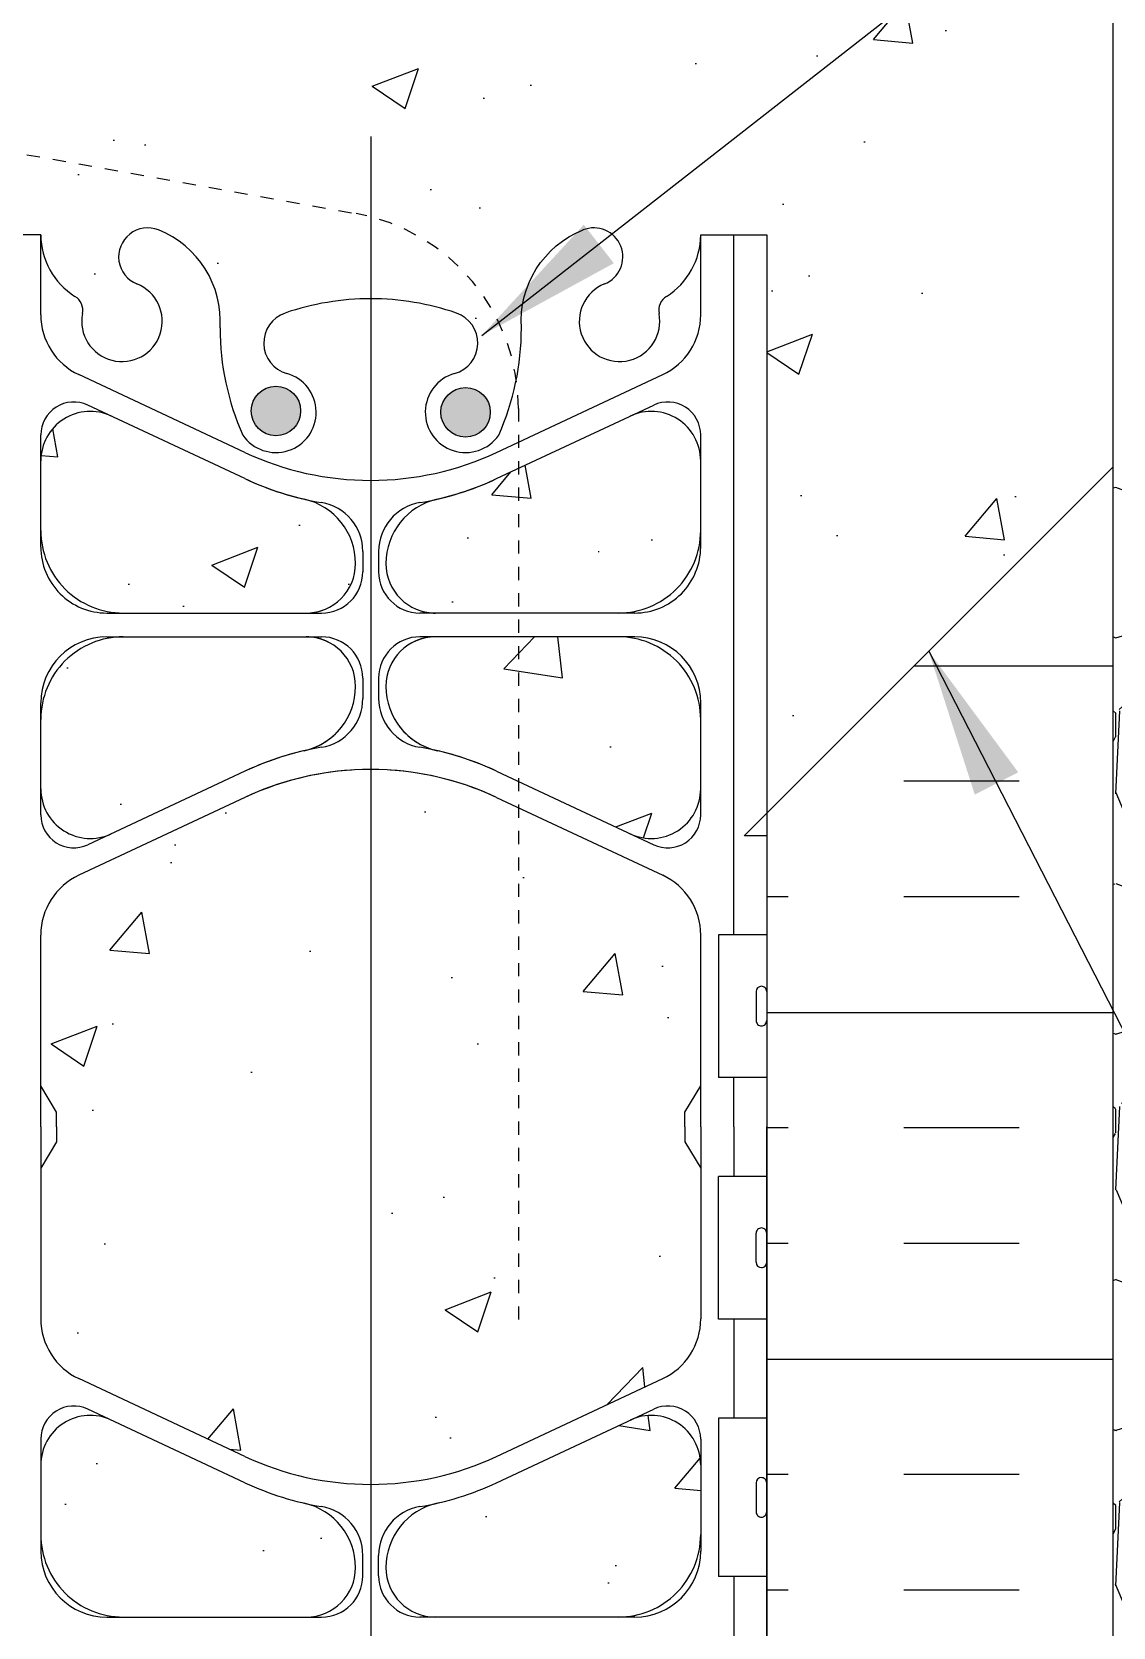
# Model space of a CAD drawing. Header units: inches. Extents: x -6.7 to 42.3, y 74.3 to 149.9.
# Drawn here: x 15.85 to 24.04, y 97.05 to 109.12 of the extents above; entities that cross this region are included whole.
import ezdxf

# ---------------------------------------------------------------- set-up
doc = ezdxf.new("R2010")
doc.units = ezdxf.units.IN
doc.header["$LTSCALE"] = 0.5
doc.header["$MEASUREMENT"] = 0
doc.linetypes.add('HIDDEN2', pattern=[0.1875, 0.125, -0.0625])
for name, color, linetype in [('HATCH', 12, 'Continuous'), ('Hidden2', 12, 'HIDDEN2'), ('line25', 2, 'Continuous'), ('LINE3', 3, 'Continuous'), ('LINE50', 5, 'Continuous'), ('LINE9', 9, 'Continuous'), ('TEXT', 4, 'Continuous')]:
    doc.layers.add(name, color=color, linetype=linetype)
doc.styles.add('DIM', font='romans.shx', dxfattribs={"width": 0.7})
doc.dimstyles.new('ext_12', dxfattribs={"dimscale": 12, "dimtxt": 0.09375, "dimasz": 0.09375, "dimexe": 0.09375, "dimexo": 0.0625, "dimgap": 0.0625, "dimtad": 1, "dimdec": 1, "dimzin": 2, "dimdsep": 46, "dimlunit": 4, "dimtxsty": 'DIM', "dimcen": 0.09, "dimdle": 0.09375, "dimclrt": 4, "dimadec": 0, "dimazin": 0, "dimtfac": 1, "dimtdec": 1, "dimtmove": 1, "dimatfit": 3, "dimfxl": 1, "dimfrac": 2, "dimtolj": 1, "dimtzin": 0, "dimarcsym": 0})

msp = doc.modelspace()

# ---------------------------------------------------------------- hatches: boundary and pattern name
at = {"layer": 'HATCH'}
h = msp.add_hatch(dxfattribs=at)
h.set_pattern_fill('AR-CONC', color=256, scale=0.5)
h.set_pattern_definition([(49.99999999999999, (0, 0), (3.586300913003767, -0.3137606749129755), [0.375, -4.125]), (355, (0, 0), (-0.693756668065, 3.760960668500059), [0.3, -3.3]), (100.45144446, (0.298858405, -0.02614672), (2.89254423363556, 3.447199954843147), [0.3187009599999999, -3.505710559999999]), (46.18420000000001, (0, 1), (5.336206653357862, -0.8275964039653827), [0.5625, -6.1875]), (96.63563549, (0.444683725, 0.931033465), (4.673309728371142, 4.870593003872752), [0.47805171, -5.258568799999999]), (351.1841639899999, (0, 1), (4.673309725273866, 4.870593001349951), [0.45, -4.950000005]), (21, (0.5, 0.75), (2.984535260592308, -2.013094453326694), [0.375, -4.125]), (326.0000000000001, (0.5, 0.75), (1.216576659607909, 3.625750225234265), [0.3, -3.3]), (71.45144474, (0.74871127, 0.58224213), (4.201111883649856, 1.612655764031769), [0.31870095, -3.50571056]), (37.50000000000001, (0, 0), (0.06079927658645334, 1.664469269156557), [0, -3.26, 0, -3.35, 0, -3.3125]), (7.499999999999999, (0, 0), (1.315347687210743, 1.972058559411801), [0, -1.91, 0, -3.185, 0, -1.2625]), (327.5, (-1.115, 0), (2.669112180862045, -0.1127743586718988), [0, -1.25, 0, -3.9, 0, -5.175]), (317.5, (-1.615, 0), (2.915930846711931, 0.5005249116615886), [0, -1.625, 0, -2.59, 0, -3.675])])
h.paths.add_polyline_path([(21.41610146462094, 85.61420725195184, 0.08241458984434794), (21.27276451115162, 85.69331372852096, -0.3178372451770569), (21.10609784448829, 85.92901598890182), (21.10609784448465, 85.99651598891192, -0.4142135623888824), (21.16859784448465, 86.05901598891529), (21.21609784427014, 86.05901598891529), (21.21609784427469, 86.12901598891534), (21.11109784449309, 86.12901598891534, -0.1889729320647591), (20.95522876880459, 86.22386047730468, 0.196322833643866), (20.50609784444412, 86.57012019743293), (19.18424227561185, 86.86061576368796, 0.05779469062704496), (18.41610146462048, 86.9497022537805, 0.05779469062698079), (17.64796065362997, 86.86061576368795), (16.32610508479775, 86.57012019743293, 0.1963228336438586), (15.87697416043729, 86.2238604773047, -0.1889729320647836), (15.72110508474878, 86.12901598891534), (15.61610508496719, 86.12901598891534), (15.61610508497174, 86.05901598891529), (15.66360508475722, 86.05901598891529, -0.4142135623888808), (15.72610508475722, 85.99651598891192), (15.72610508475358, 85.92901598890182, -0.317837245177035), (15.55943841809024, 85.69331372852099, 0.08241458984435096), (15.41610146462094, 85.61420725195184), (15.41610146462094, 84.0877083457774), (17.44735146462138, 84.0877083457774), (18.44735146462138, 83.0877083457774), (18.44735146462138, 85.0877083457774), (19.44735146462138, 84.0877083457774), (21.41610146462094, 84.0877083457774)])
h.paths.add_polyline_path([(21.41610146462094, 91.83284324444855), (21.41610146462105, 92.56157636099789), (21.34720996525919, 92.35030909628767, -0.7257365567847589), (21.2411014646199, 92.33157636099492), (21.19218842114173, 92.481576360995), (21.06610146462022, 92.48157636099491, -0.4142135623728037), (21.01610146462017, 92.5315763609948), (21.01610146461994, 92.56157636099499), (20.91610146462008, 92.56157636099493), (20.91610146462354, 94.0768908393189, 0.2589583704863463), (20.65696092364999, 94.543689270224, -0.3113104134333546), (20.60040142710498, 94.67383315850054, 2.127292751064668), (20.1878157503345, 94.44934253060117, -1), (20.02438717890555, 94.04081945653958, -0.3253062266843831), (19.55781243764332, 94.78298538634452, 0.104880438240455), (19.38541660404855, 95.59479681367449, 1.422913243113661), (19.05190975255688, 95.12771202191468, -0.7355925422349244), (19.06469462299177, 94.66966544477465, -0.08275514747013539), (18.41610146462008, 94.56157636099493, -0.08275514747013572), (17.76750830624839, 94.66966544477465, -0.7355925422304714), (17.78029317668352, 95.12771202191385, 1.422913243107571), (17.44678632519163, 95.59479681367452, 0.1048804382404761), (17.27439049159685, 94.7829853863444, -0.3253062266843559), (16.80781575033451, 94.04081945653958, -1), (16.64438717890568, 94.44934253060111, 2.127292751064852), (16.23180150213526, 94.67383315850057, -0.3113104134333902), (16.17524200559015, 94.54368927022404, 0.2589583704863619), (15.91610146461663, 94.0768908393189), (15.91610146462008, 92.56157636099493), (15.81610146462012, 92.56157636099499), (15.81610146461999, 92.531576360995, -0.4142135623739224), (15.76610146461995, 92.48157636099491), (15.64001450809843, 92.481576360995), (15.5972099652608, 92.35030909629259, -0.7257365568515476), (15.49110146461847, 92.33157636099929), (15.41610146462093, 92.56157636099233), (15.41610146462093, 89.74382472587895, 0.06439757034050946), (15.52610508473472, 89.67786520061532), (15.61610508473527, 89.6778652006222), (15.616105084738, 89.63613914069805, -0.249069420179818), (15.72610508475404, 89.4290159889286), (15.72610508475768, 89.3615159889185, -0.4142135623889469), (15.66360508475766, 89.29901598891513), (15.61610508475982, 89.29901598891514), (15.61610508476437, 89.22901598891514), (15.72110508474933, 89.22901598891514, 0.1004604156421021), (16.11480355481644, 89.28617874476257, -0.6014354320958893), (16.23430702504149, 89.181295402339, 2.182094824738477), (16.64438717890652, 89.39420483378811, -1), (16.80781575033536, 89.80272790784976, -0.2443795113559055), (17.25622362314222, 89.28197100339887, 0.05315652255487553), (17.42206307735935, 88.66788937148385, 1.553131786922593), (17.78029317668414, 89.09219406313045, -0.7355925422349028), (17.76750830624925, 89.55024064027047, -0.08275514747013568), (18.41610146462094, 89.65832972405019, -0.08275514747013524), (19.06469462299263, 89.55024064027047, -0.7355925422304772), (19.0519097525575, 89.09219406313127, 1.553131786917257), (19.41013985188252, 88.66788937148384, 0.05315652255487587), (19.57597930609965, 89.28197100339887, -0.2443795113559285), (20.02438717890663, 89.80272790784974, -1), (20.18781575033537, 89.39420483378818, 2.182094824737276), (20.59789590420058, 89.18129540233905, -0.6014354320927106), (20.71739937442502, 89.28617874476271, 0.1004604156422125), (21.11109784449253, 89.22901598891514), (21.2160978444775, 89.22901598891514), (21.21609784448205, 89.29901598891514), (21.16859784448421, 89.29901598891513, -0.4142135623889469), (21.1060978444842, 89.3615159889185), (21.10609784448783, 89.4290159889286, -0.2490694201798182), (21.21609784450388, 89.63613914069805), (21.21609784450661, 89.6778652006222), (21.30609784450715, 89.67786520061532, 0.06439757034050739), (21.41610146462094, 89.74382472587895)])
h.paths.add_polyline_path([(18.30110059130562, 96.56738567258314, 0.4135815913877395), (17.92610146462029, 96.94157636099487), (16.54110146461329, 96.94157636099493, 0.4142135623737345), (15.91610146461326, 96.3165763609936), (15.91610146461372, 95.7898486413708, 0.5490706967552531), (16.45005529317094, 95.45020370855684), (17.46237849327738, 95.92397096620556, -0.05309424434830084), (17.91291964643845, 96.07911483435544, 0.3501185223359489)])
h.paths.add_polyline_path([(17.91291964643844, 97.98403788763432, -0.05309424434847129), (17.46237849327601, 98.13918175578489), (16.45005529317108, 98.61294901343291, 0.5490706967567544), (15.91610146461372, 98.27330408061744), (15.91610146461326, 97.74657636099707, 0.4142135623741072), (16.54110146461324, 97.12157636099488), (17.9261014646203, 97.12157636099494, 0.4135815913309806), (18.30110059130548, 97.49576704933395, 0.3501185223767397)])
h.paths.add_polyline_path([(20.91610146462691, 97.74657636099421), (20.91610146462645, 98.27330408061641, 0.5490706967576158), (20.38214763606911, 98.61294901343291), (19.36982443596279, 98.13918175578425, -0.05309424434830192), (18.91928328280172, 97.98403788763437, 0.3501185223334642), (18.53110233793453, 97.49576704941109, 0.4135815913911968), (18.90610146461988, 97.12157636099494), (20.29110146462691, 97.12157636099488, 0.4142135623727812)])
h.paths.add_polyline_path([(20.29110146462693, 96.94157636099493), (18.90610146461988, 96.94157636099487, 0.4135815913477743), (18.53110233793464, 96.56738567263436, 0.3501185223646701), (18.91928328280173, 96.0791148343555, -0.0530942443483846), (19.36982443596346, 95.92397096620525), (20.3821476360692, 95.45020370855684, 0.5490706967555964), (20.91610146462645, 95.78984864137117), (20.91610146462691, 96.31657636099493, 0.4142135623730849)])
h.paths.add_polyline_path([(20.79610146463429, 100.7204932444485), (20.79610146463429, 100.8328432444488), (20.79610146463429, 100.9451932444486), (20.91610146463359, 101.1451932444484), (20.91610146463145, 102.2860630268061, 0.2910966595426471), (20.6280399005752, 102.7389229382234), (19.36982440740104, 103.3277677818053, 0.0933692720773184), (18.56297606628428, 103.5350992506653, 0.01633246440578862), (18.4161014646202, 103.5398981804241, 0.1098692816785058), (17.46237852183984, 103.3277677818061), (16.20416302866483, 102.7389229382234, 0.2910966595425618), (15.91610146460872, 102.2860630268061), (15.91610146460657, 101.1451932444484), (16.03610146460588, 100.9451932444486), (16.03610146460588, 100.8328432444483), (16.03610146460588, 100.7204932444485), (15.91610146460657, 100.5204932444487), (15.91610146460872, 99.37962346209096, 0.2910966595426452), (16.20416302866497, 98.92676355067368), (17.46237852183974, 98.33791870709153, 0.1098692816784932), (18.41610146461997, 98.12578830847349, 0.1098692816785058), (19.36982440740033, 98.33791870709149), (20.6280399005752, 98.92676355067368, 0.2910966595426432), (20.91610146463145, 99.37962346209096), (20.91610146463359, 100.5204932444487)])
h.paths.add_polyline_path([(18.301100591306, 104.1699194393154, 0.4135815915247207), (17.9261014646203, 104.5441101279026), (16.54110146461307, 104.5441101279022, 0.4142135623726921), (15.91610146461326, 103.9191101279029), (15.91610146461372, 103.3923824082807, 0.5490706967576175), (16.45005529317106, 103.0527374754642), (17.46237849327737, 103.5265047331129, -0.05309424434830289), (17.91291964643845, 103.6816486012627, 0.1829837551016588), (18.20765498807662, 103.8779278318009, 0.157071804599491)])
h.paths.add_polyline_path([(17.91291964643835, 105.5865716545416, -0.05309424434837972), (17.46237849327667, 105.7417155226919), (16.45005529317097, 106.2154827803403, 0.5490706967555967), (15.91610146461372, 105.8758378475259), (15.91610146461326, 105.3491101279022, 0.4142135623730951), (16.54110146461326, 104.7241101279022), (17.9261014646203, 104.7241101279027, 0.4135815916530866), (18.30110059130626, 105.0983008166544, 0.3501185221448893)], flags=17)
h.paths.add_polyline_path([(20.91610146462691, 105.349110127904), (20.91610146462645, 105.8758378475268, 0.5490706967552534), (20.38214763606922, 106.2154827803407), (19.36982443596282, 105.7417155226916, -0.05309424434829053), (18.91928328280171, 105.5865716545421, 0.3501185222700923), (18.53110233793429, 105.0983008164318, 0.4135815914793546), (18.90610146461988, 104.7241101279027), (20.29110146462688, 104.7241101279026, 0.4142135623737331)], flags=17)
h.paths.add_polyline_path([(20.29110146462693, 104.5441101279022), (18.90610146461998, 104.5441101279022, 0.1175252216024922), (18.73695342605193, 104.5037949662929, 0.2823332061294452), (18.53110233793485, 104.1699194396535, 0.3501185224271871), (18.91928328280173, 103.6816486012632, -0.05309424434847092), (19.36982443596416, 103.5265047331127), (20.38214763606909, 103.0527374754647, 0.549070696756755), (20.91610146462645, 103.3923824082801), (20.91610146462691, 103.9191101279005, 0.4142135623738941)])
h.paths.add_polyline_path([(24.04110146462094, 109.8328432444484), (12.79110146462094, 109.8328432444484), (12.79110146462094, 105.8322339322727), (15.41610146462093, 103.2072339322727), (15.41610146462093, 105.8322339322727), (15.41610508458351, 107.5887956495782), (15.91610146461663, 107.5887956495782, 0.2589583704863515), (16.17524200559018, 107.1219972186731, -0.3113104134329341), (16.23180150213512, 106.9918533303967, 2.127292751063228), (16.64438717890567, 107.2163439582964, -1), (16.80781575033462, 107.624867032358, -0.3253062266843695), (17.27439049159685, 106.8827011025531, 0.1048804382404605), (17.44678632519162, 106.0708896752231, 1.422913243113636), (17.78029317668328, 106.5379744669829, -0.7355925422348385), (17.76750830624839, 106.9960210441229, -0.08275514747013557), (18.41610146462008, 107.1041101279026, -0.08275514747013576), (19.06469462299178, 106.9960210441229, -0.735592542230489), (19.05190975255665, 106.5379744669837, 1.422913243110883), (19.38541660404919, 106.0708896752241, 0.1048804382402725), (19.55781243764332, 106.8827011025527, -0.3253062266843533), (20.02438717890566, 107.6248670323575, -1), (20.18781575033449, 107.216343958296, 2.127292751064858), (20.60040142710491, 106.9918533303965, -0.3113104134333814), (20.65696092365002, 107.1219972186731, 0.2589583704866419), (20.91610146462354, 107.5887956495788), (21.41610146462008, 107.5887956495788), (21.41610146462008, 103.2066246200941), (24.04110146462094, 105.8322339322706)])
h.paths.add_polyline_path([(34.46270270882852, 107.8328432444484), (32.46270270882852, 107.8328432444484), (33.46270270882852, 108.8328432444484), (33.46270270882852, 109.8328432444484), (24.54110146462304, 109.8328432444484), (24.54110146462304, 105.8322662681868), (33.46270270882852, 105.8328432444484), (33.46270270882852, 106.8328432444485)])
h.paths.add_polyline_path([(12.29110146462094, 109.8328432444484), (10.29110146461679, 109.8328432444484), (8.10360146462285, 109.8328432444484), (3.370699225341347, 109.6771345762326), (3.370339393745876, 107.4253346135532), (4.37017962195864, 106.4254943853404), (3.370179621958638, 106.4254943853404), (2.370179621958638, 106.4254943853404), (3.370019850171401, 105.4256541571277), (3.369739917655144, 103.6738568230635), (12.29110146462094, 103.9673624259515)])
h.paths.add_polyline_path([(21.41610146462094, 132.7260064461561, 0.08241458984434209), (21.27276451115164, 132.8051129227253, -0.3178372451770644), (21.1060978444883, 133.0408151831061), (21.10609784448466, 133.1083151831162, -0.4142135623888782), (21.16859784448466, 133.1708151831196), (21.21609784427014, 133.1708151831196), (21.21609784427469, 133.2408151831197), (21.111097844493, 133.2408151831197, -0.1889729320704661), (20.95522876880161, 133.3356596715141, 0.1963228336418869), (20.50609784444391, 133.6819193916373), (19.18424227561222, 133.9724149578922, 0.05779469062707288), (18.41610146462049, 134.0615014479848, 0.05779469062699713), (17.64796065362976, 133.9724149578922), (16.32610508479797, 133.6819193916373, 0.1963228336431606), (15.8769741604386, 133.3356596715107, -0.1889729320668943), (15.72110508474889, 133.2408151831197), (15.6161050849672, 133.2408151831197), (15.61610508497174, 133.1708151831196), (15.66360508475723, 133.1708151831196, -0.4142135623888782), (15.72610508475723, 133.1083151831162), (15.72610508475359, 133.0408151831061, -0.3178372451770455), (15.55943841809025, 132.8051129227253, 0.08241458984396662), (15.41610146462154, 132.7260064461566), (15.41610146462128, 130.7863181744357), (16.7443333872678, 130.7863181744358), (16.81755669197113, 130.8595414791392), (17.24433338726781, 131.0363181744358), (17.24433338726781, 130.0363181744356), (16.81755669197068, 130.2130948697324), (16.74433338726735, 130.2863181744358), (15.41610146462122, 130.2863181744358), (15.41610146462094, 128.2148276629655), (16.35995633715982, 128.2148276629655), (16.35995633715936, 129.0953189964226), (16.42245633715982, 129.2148276629668), (16.48495633715982, 129.0953189964226), (16.48495633715982, 128.2148276629655), (17.27586504384861, 128.2148276629655), (21.41610146462094, 128.2148276629655)])
h.paths.add_polyline_path([(15.41610146462154, 132.7260064461566), (15.41610146462185, 135.1038217945652), (12.79110146462095, 132.4738181744352), (12.79110146462095, 130.7863181744356), (15.41610146462128, 130.7863181744357)])
h.paths.add_polyline_path([(15.41610146462122, 130.2863181744357), (12.79110146462095, 130.2863181744357), (12.79110146462095, 128.2148276629655), (15.41610146462094, 128.2148276629655)])
h.paths.add_polyline_path([(21.41610146462094, 138.9446424386529), (21.41610146462084, 141.0336609572226, 0.06439757034043976), (21.30609784450716, 141.0996204824861), (21.21609784450661, 141.0996204824792), (21.21609784450389, 141.1413465424034, -0.2490694201798161), (21.10609784448784, 141.3484696941728), (21.1060978444842, 141.4159696941829, -0.4142135623889448), (21.16859784448422, 141.4784696941863), (21.21609784448206, 141.4784696941863), (21.21609784447751, 141.5484696941863), (21.11109784449254, 141.5484696941863, 0.1004604156380671), (20.71739937444043, 141.4913069383445, -0.6014354321565567), (20.59789590420039, 141.5961902807624, 2.182094824738455), (20.18781575033536, 141.3832808493133, -1), (20.02438717890651, 140.9747577752516, -0.2443795113545818), (19.57597930610027, 141.4955146796987, 0.05315652255518682), (19.41013985188259, 142.1095963116175, 1.553131786922888), (19.05190975255775, 141.685291619971, -0.7355925422349513), (19.06469462299263, 141.2272450428309, -0.08275514747013475), (18.41610146462094, 141.1191559590512, -0.0827551474701358), (17.76750830624925, 141.2272450428309, -0.7355925422305463), (17.78029317668437, 141.6852916199701, 1.553131786900393), (17.42206307736124, 142.1095963116224, 0.05315652255532674), (17.25622362314218, 141.4955146797024, -0.2443795113558587), (16.80781575033525, 140.9747577752517, -1), (16.64438717890651, 141.3832808493133, 2.18209482473732), (16.2343070250413, 141.5961902807624, -0.6014354317156138), (16.11480355490758, 141.4913069383062, 0.1004604156665787), (15.72110508474924, 141.5484696941863), (15.61610508476438, 141.5484696941863), (15.61610508475983, 141.4784696941863), (15.66360508475767, 141.4784696941863, -0.4142135623889656), (15.72610508475768, 141.4159696941829), (15.72610508475405, 141.3484696941728, -0.2490694201798173), (15.616105084738, 141.1413465424034), (15.61610508473527, 141.0996204824792), (15.52610508473472, 141.0996204824861, 0.06439757034057293), (15.41610146462084, 141.0336609572224), (15.41610146462094, 138.9446424386529), (15.41610146462144, 136.8556239200828, 0.0643975703401923), (15.52610508473473, 136.7896643948196), (15.61610508473527, 136.7896643948265), (15.616105084738, 136.7479383349024, -0.2490694201798241), (15.72610508475405, 136.5408151831329), (15.72610508475768, 136.4733151831228, -0.4142135623889448), (15.66360508475767, 136.4108151831194), (15.61610508475983, 136.4108151831194), (15.61610508476438, 136.3408151831194), (15.72110508474929, 136.3408151831194, 0.1004604156402219), (16.11480355480941, 136.3979779389642, -0.6014354321244498), (16.2343070250415, 136.2930945965433, 2.182094824738507), (16.64438717890653, 136.5060040279924, -1), (16.80781575033538, 136.9145271020541, -0.2443795113562674), (17.25622362314239, 136.3937701976021, 0.05315652255489088), (17.4220630773599, 135.779688565687, 1.553131786918959), (17.78029317668414, 136.2039932573348, -0.735592542234838), (17.76750830624926, 136.6620398344748, -0.08275514747013481), (18.41610146462094, 136.7701289182545, -0.08275514747013574), (19.06469462299264, 136.6620398344748, -0.7355925422305459), (19.05190975255752, 136.2039932573356, 1.553131786949564), (19.41013985188614, 135.7796885656975, 0.05315652255398488), (19.57597930609951, 136.3937701976025, -0.2443795113561612), (20.02438717890663, 136.9145271020541, -1), (20.18781575033538, 136.5060040279925, 2.182094824737248), (20.59789590420059, 136.2930945965434, -0.6014354319359779), (20.71739937438728, 136.3979779389805, 0.1004604156523515), (21.11109784449259, 136.3408151831194), (21.21609784447751, 136.3408151831194), (21.21609784448206, 136.4108151831195), (21.16859784448423, 136.4108151831194, -0.4142135623890073), (21.1060978444842, 136.4733151831228), (21.10609784448784, 136.5408151831329, -0.2490694201798173), (21.21609784450389, 136.7479383349024), (21.21609784450661, 136.7896643948265), (21.30609784450717, 136.7896643948196, 0.06439757034050485), (21.41610146462094, 136.8556239200832)])
h.paths.add_polyline_path([(21.41610146462049, 147.9446424386529), (17.41610146462094, 147.9446424386529), (16.41610146462094, 148.9446424386529), (16.41610146462094, 146.9446424386529), (15.41610146462049, 147.9446424386533), (15.41610146462063, 145.1632784311498, 0.08241458984454471), (15.55943841809025, 145.0841719545805, -0.3178372451770768), (15.72610508475359, 144.8484696941996), (15.72610508475723, 144.7809696941895, -0.4142135623888782), (15.66360508475723, 144.7184696941861), (15.61610508497174, 144.7184696941861), (15.6161050849672, 144.6484696941861), (15.72110508474888, 144.6484696941861, -0.1889729320602732), (15.87697416043504, 144.5536252058006, 0.1963228336454834), (16.32610508479794, 144.2073654856684), (17.6479606536295, 143.9168699194136, 0.05779469062708518), (18.4161014646214, 143.8277834293209, 0.057794690627038), (19.18424227561266, 143.9168699194136), (20.50609784444396, 144.2073654856684, 0.196322833644318), (20.95522876880526, 144.5536252057976, -0.18897293206356), (21.11109784449303, 144.6484696941861), (21.21609784427469, 144.6484696941861), (21.21609784427014, 144.7184696941861), (21.16859784448465, 144.7184696941861, -0.4142135623888325), (21.10609784448466, 144.7809696941895), (21.1060978444883, 144.8484696941996, -0.3178372451770409), (21.27276451115164, 145.0841719545804, 0.08241458984414733), (21.41610146462063, 145.1632784311493)])
h = msp.add_hatch(dxfattribs=at)
h.set_pattern_fill('INSUL', color=256, scale=7, style=0)
h.set_pattern_definition([(180, (2947.577683176106, -305.1766708182632), (0, 2.625), []), (180, (2947.577683176106, -304.3016708182632), (0, 2.625), [0.875, -0.875]), (180, (2947.577683176106, -303.4266708182632), (0, 2.625), [0.875, -0.875])])
h.paths.add_polyline_path([(24.04110146462088, 105.8328432444463), (21.41610146462389, 103.2066246200949), (21.41610146462094, 91.83284324444833), (22.10360146462094, 91.83284324444844), (22.10360146462094, 92.33284324444844), (23.60360146462048, 92.33284324444833), (23.60360146462094, 91.83284324444838), (24.04110146462094, 91.83284324444838)])
h = msp.add_hatch(dxfattribs=at)
h.set_pattern_fill('GRAVEL', color=256, scale=3, style=0)
h.set_pattern_definition([(228.0128, (26.2011014646209, 87.0877083457774), (-23.99999469647448, -27.00000402482174), [0.403608, -39.957264]), (184.9697, (25.93110146462087, 86.78770834577733), (36.00000315455291, 2.999973921021156), [0.692604, -68.567775]), (132.5104, (25.24110146462093, 86.72770834577739), (29.99997215504044, -33.00002602161359), [0.488364, -48.348096]), (267.2737, (24.07110146462091, 85.97770834577739), (2.999988053181571, 60.0000008849204), [0.630714, -62.440674]), (292.8337, (24.04110146462088, 85.34770834577739), (-15.00002971631142, 35.99998923533333), [0.618465, -61.22811900000001]), (357.2737, (24.28110146462089, 84.77770834577734), (-60.0000008849204, 2.999988053181574), [0.630714, -62.440674]), (37.6942, (24.91110146462088, 84.74770834577737), (-39.00002203685393, -29.99997121548159), [0.8340869999999999, -82.574547]), (72.2553, (25.57110146462091, 85.25770834577736), (21.00003228811623, 65.99998869371757), [0.7874639999999999, -77.958963]), (121.4296, (25.81110146462092, 86.00770834577736), (-24.0000247025291, 38.99998510947771), [0.63285, -62.652219]), (175.2364, (25.48110146462093, 86.54770834577738), (33.00000283895875, -2.999974597983782), [0.722495999999999, -35.40228899999993]), (222.3974, (24.76110146462091, 86.60770834577738), (-36.0000220532197, -32.99997624604236), [0.9343440000000001, -92.500125]), (138.8141, (27.04110146462088, 85.94770834577741), (-21.00000884041714, 17.99999194002827), [0.318903, -31.571532]), (171.4692, (26.80110146462087, 86.15770834577734), (38.99999485444538, -6.000023730119371), [0.606710999999999, -60.06453299999993]), (225, (26.2011014646209, 86.24770834577737), (-3.33066907387547e-16, -3.000000928346857), [0.4242629999999999, -3.818376]), (203.1986, (25.99110146462093, 86.60770834577738), (14.99999919200123, 6.000003975794561), [0.228474, -22.618845]), (291.8014, (25.78110146462089, 86.51770834577735), (-2.999999731501946, 9.00000081903231), [0.323109, -15.832386]), (30.9638, (25.90110146462089, 86.2177083457774), (8.999994066863994, 6.000007450622197), [0.524786999999999, -16.96806899999997]), (161.5651, (26.35110146462094, 86.48770834577738), (6.000001303778886, -2.999995209668123), [0.3794730000000001, -9.107361000000001]), (16.38950000000001, (24.04110146462088, 86.51770834577735), (30.00000659523588, 8.999978129453911), [0.5316, -52.628535]), (70.3462, (24.55110146462087, 86.66770834577738), (-11.99998574211524, -33.00000640681867), [0.445983, -44.152224]), (293.1986, (26.35110146462094, 87.0877083457774), (-6.000003975794561, 14.99999919200123), [0.456945, -22.390374]), (343.6105, (26.53110146462089, 86.66770834577738), (-30.00000659523587, 8.99997812945392), [0.531599999999999, -52.62853499999994]), (339.444, (24.04110146462088, 84.65770834577734), (-15.00000553362727, 5.999987989264753), [0.51264, -25.119372]), (294.7751, (24.5211014646209, 84.47770834577739), (-14.99997656773551, 33.00001026551735), [0.4295339999999995, -42.52392899999993]), (66.80140000000002, (26.38110146462091, 84.0877083457774), (6.000003975794565, 14.99999919200123), [0.456945, -22.390374]), (17.35400000000001, (26.56110146462092, 84.50770834577736), (-39.0000060572905, -11.99998350677735), [0.5028929999999999, -49.78627199999999]), (69.444, (24.91110146462088, 84.0877083457774), (-5.99998798926476, -15.00000553362727), [0.25632, -25.375692]), (101.3098999999999, (26.2011014646209, 84.0877083457774), (-2.999992896484816, 12.00000225669286), [0.1529699999999998, -15.14408699999999]), (165.9638, (26.17110146462088, 84.23770834577738), (9.00000163796922, -2.999994172083737), [0.618465, -11.75085]), (186.009, (25.57110146462091, 84.38770834577736), (29.99999925271812, 2.999997952445524), [0.57315, -56.74176900000001]), (303.6901, (25.90110146462089, 85.94770834577741), (-3.000004003521572, 5.999998673313481), [0.432666, -10.383987]), (353.1572, (26.1411014646209, 85.5877083457774), (50.99999809643565, -6.000023993774283), [0.755382, -74.782689]), (60.94540000000001, (26.8911014646209, 85.49770834577737), (-12.00000008159784, -21.00000115370906), [0.308868, -30.578022]), (90, (27.04110146462088, 85.76770834577735), (-3, 3), [0.18, -2.82]), (120.2564, (25.51110146462091, 84.47770834577739), (11.99998466040808, -21.0000073675642), [0.416772, -41.26056000000001]), (48.01279999999999, (25.30110146462087, 84.8377083457774), (23.99999469647448, 27.00000402482175), [0.8072159999999999, -39.553656]), (0, (25.84110146462095, 85.43770834577737), (3, 3), [0.78, -2.22]), (325.3048, (26.62110146462092, 85.43770834577737), (-29.99998277696258, 21.00002582878337), [0.474342, -46.959822]), (254.0546, (27.01110146462091, 85.16770834577738), (-2.999999667889143, -12.00000037995645), [0.436806, -21.403524]), (207.646, (26.8911014646209, 84.74770834577737), (-56.99998742153878, -30.00002313950754), [0.711195, -70.408422]), (175.4261, (26.26110146462091, 84.41770834577738), (-39.0000016749364, 2.999984403483252), [0.752396999999999, -74.48722199999987])])
edge = h.paths.add_edge_path()
edge.add_line((24.04110146462088, 105.8322339322727), (24.04110146462091, 91.83284324444838))
edge.add_line((24.04110146462094, 91.83284324444838), (24.04110146462091, 84.08770834577737))
edge.add_line((24.04110146462088, 84.0877083457774), (24.71518350063556, 84.0877083457774))
edge.add_spline(control_points=[(24.71518350063556, 84.0877083457774), (24.82344980619379, 84.73304502083431), (25.58467422454638, 89.3380877984552), (26.19336966920073, 96.2611260743746), (29.77935516200776, 103.1597775713512), (32.66779697201335, 104.6602091625498), (33.46270270882852, 105.0731313392788)], knot_values=[0, 0, 0, 0, 1.962013932848677, 13.99979169350777, 21.00438102400835, 23.66399043516336, 23.66399043516336, 23.66399043516336, 23.66399043516336], degree=3, periodic=0)
edge.add_line((33.46270270882852, 105.0731313392788), (33.46270270882852, 105.8328432444485))
edge.add_line((33.46270270882852, 105.8328432444484), (24.04110146462088, 105.8322339322727))
at = {"layer": 'LINE3'}
for points in [[(17.88513015954354, 106.254313126209, 1), (17.51013015954354, 106.254313126209, 1)], [(17.51013015954354, 106.254313126209, 1), (17.88513015954354, 106.254313126209, 1)], [(19.32207276969748, 106.2443900232584, 1), (18.94707276969748, 106.2443900232584, 1)], [(18.94707276969748, 106.2443900232584, 1), (19.32207276969748, 106.2443900232584, 1)]]:
    msp.add_hatch(color=256, dxfattribs=at).paths.add_polyline_path(points)

# ---------------------------------------------------------------- linework, layer by layer
at = {"layer": 'Hidden2'}
for p, q in [((15.41610146462094, 108.2652902310844), (18.3058095342308, 107.7493767975533)), ((19.53447810423486, 106.2741211400158), (19.53447810423486, 99.27412114001581))]:
    msp.add_line(p, q, dxfattribs=at)
msp.add_arc((18.03447810423486, 106.2741211400158), 1.499999999999983, 0, 79.57853458061963, dxfattribs=at)
at = {"layer": 'line25'}
for p, q in [((24.04110146462304, 105.8322339322727), (21.2467500864521, 103.0372339322664)), ((21.41610146462304, 105.8322339322728), (21.41610146462304, 91.83284324444855)), ((21.41610142668654, 103.0378432444423), (21.24735925722785, 103.0378432444423)), ((21.41610142668654, 102.2878432444423), (21.05114883244457, 102.2878432444423)), ((21.05114883244457, 102.2878432444423), (21.05114883244457, 101.2078432444422)), ((21.41610142668654, 101.2078432444423), (21.05114883244457, 101.2078432444423)), ((21.41610142668654, 100.4578432444423), (21.05114883244457, 100.4578432444423)), ((21.05114883244462, 99.37784324444232), (21.05114883244457, 100.4578432444424)), ((21.41610142668654, 99.37784324444232), (21.05114883244462, 99.37784324444226)), ((21.41610142668654, 98.62784324444232), (21.05114883244462, 98.62784324444237)), ((21.05114883244462, 98.62784324444232), (21.05114883244462, 97.42784324444227)), ((21.41610142668654, 97.42784324444233), (21.05114883244462, 97.42784324444233))]:
    msp.add_line(p, q, dxfattribs=at)
at = {"layer": 'LINE3'}
msp.add_line((18.41610146462094, 108.3328432444484), (18.41610146462094, 83.11895834577786), dxfattribs=at)
for centre in [(17.69763015954354, 106.254313126209), (17.69763015954354, 106.254313126209), (19.13457276969748, 106.2443900232584), (19.13457276969748, 106.2443900232584)]:
    msp.add_circle(centre, 0.1875, dxfattribs=at)
at = {"layer": 'LINE50'}
msp.add_line((24.04110146462094, 91.83284324444838), (24.04110146462094, 109.8328432444484), dxfattribs=at)
at = {"layer": 'LINE9'}
for p, q in [((15.91610146461813, 107.5887956495782), (15.41610508458351, 107.5887956495782)), ((15.91610146461736, 106.9821572289962), (15.91610146461663, 107.5887956495788)), ((20.91610146462281, 106.9821572289962), (20.91610146462203, 107.5887956495782)), ((20.91610146462354, 107.5887956495788), (21.41610146462008, 107.5887956495788)), ((17.46237851224342, 105.9404524784904), (16.20416302867343, 106.5292973175777)), ((17.46237851224342, 105.9404524784899), (16.20416302867343, 106.5292973175773)), ((19.36982441699675, 105.9404524784899), (20.62803990056673, 106.5292973175773)), ((19.36982441699675, 105.9404524784904), (20.62803990056673, 106.5292973175777)), ((17.46237849327682, 105.7417155226923), (16.27207068365388, 106.298779577595)), ((17.46237849327682, 105.7417155226919), (16.27207068365388, 106.2987795775945)), ((19.36982443596335, 105.7417155226919), (20.56013224558629, 106.2987795775945)), ((19.36982443596335, 105.7417155226923), (20.56013224558629, 106.298779577595)), ((15.91610146461372, 105.2241101279031), (15.91610146461554, 106.0723496223849)), ((20.91610146462645, 105.2241101279031), (20.91610146462463, 106.0723496223849)), ((18.3011014646203, 105.0991101279027), (18.3011014646203, 105.0992353289774)), ((18.35610146461968, 105.1908788790063), (18.35610146461968, 105.0366101279026)), ((18.47610146462048, 105.1908788790063), (18.47610146462048, 105.0366101279026)), ((18.53110146461987, 105.0991101279027), (18.53110146461987, 105.0992353289774)), ((16.41610146461372, 104.7241101279026), (18.04360146461968, 104.7241101279026)), ((16.41610146461372, 104.7241101279022), (17.9261014646203, 104.7241101279022)), ((20.41610146462645, 104.7241101279026), (18.78860146462048, 104.7241101279026)), ((20.41610146462645, 104.7241101279022), (18.90610146461987, 104.7241101279022)), ((16.41610146461144, 104.5441101279026), (18.04360146462014, 104.5441101279027)), ((16.41610146461144, 104.5441101279022), (17.9261014646203, 104.5441101279022)), ((20.41610146462872, 104.5441101279026), (18.78860146462003, 104.5441101279027)), ((20.41610146462872, 104.5441101279022), (18.90610146461987, 104.5441101279022)), ((18.35610146462014, 104.2316101279027), (18.35610146462014, 104.0773413767988)), ((18.47610146462003, 104.2316101279027), (18.47610146462003, 104.0773413767988)), ((15.91610146461053, 103.1958706334176), (15.91610146461144, 104.0441101279031)), ((20.91610146462963, 103.1958706334176), (20.91610146462872, 104.0441101279031)), ((17.46237849327682, 103.526504733113), (16.27207068364888, 102.9694406782075)), ((17.46237849327682, 103.5265047331125), (16.27207068364888, 102.969440678207)), ((19.36982443596335, 103.5265047331125), (20.56013224559129, 102.969440678207)), ((19.36982443596335, 103.526504733113), (20.56013224559129, 102.9694406782075)), ((17.46237851224342, 103.3277677773149), (16.20416302866479, 102.7389229382239)), ((17.46237851224342, 103.3277677773145), (16.20416302866479, 102.7389229382234)), ((19.36982441699675, 103.3277677773145), (20.62803990057537, 102.7389229382234)), ((19.36982441699675, 103.3277677773149), (20.62803990057537, 102.7389229382239)), ((15.91610146460599, 100.8328432444486), (15.91610146460872, 102.2860630268061)), ((20.91610146463418, 100.8328432444486), (20.91610146463145, 102.2860630268061)), ((21.33609780672347, 101.8578432444423), (21.33609780672256, 101.6378432444424)), ((21.37609780672344, 101.8978432444423), (21.37609780672344, 101.8978432444424)), ((21.4160978067234, 101.8578432444423), (21.4160978067234, 101.6378432444424)), ((21.41610142668648, 101.8028432444423), (21.41609780672295, 101.8028432444423)), ((21.37609780672344, 101.5978432444424), (21.37609780672253, 101.5978432444423)), ((21.41610142668648, 101.6928432444423), (21.41609780672295, 101.6928432444423)), ((16.03610146460588, 100.9451932444486), (15.91610146460644, 101.1451932444486)), ((20.79610146463429, 100.9451932444486), (20.91610146463373, 101.1451932444486)), ((16.03610146460588, 100.8328432444483), (16.03610146460588, 100.9451932444478)), ((20.79610146463429, 100.8328432444483), (20.79610146463429, 100.9451932444478)), ((15.91610146460599, 100.8328432444486), (15.91610146460872, 99.37962346209099)), ((16.03610146460588, 100.8328432444488), (16.03610146460588, 100.7204932444493)), ((20.79610146463429, 100.8328432444488), (20.79610146463429, 100.7204932444493)), ((20.91610146463418, 100.8328432444486), (20.91610146463145, 99.37962346209099)), ((16.03610146460588, 100.7204932444485), (15.91610146460644, 100.5204932444485)), ((20.79610146463429, 100.7204932444485), (20.91610146463373, 100.5204932444485)), ((21.33609780672353, 99.80784324444227), (21.33609780672262, 100.0278432444422)), ((21.37609780672349, 100.0678432444422), (21.37609780672258, 100.0678432444423)), ((21.41609780672346, 99.80784324444232), (21.41609780672346, 100.0278432444422)), ((21.41610142668648, 99.97284324444234), (21.416097806723, 99.97284324444234)), ((21.41610142668648, 99.86284324444233), (21.416097806723, 99.86284324444233)), ((21.37609780672349, 99.7678432444423), (21.37609780672349, 99.76784324444225)), ((17.46237851224342, 98.33791871158263), (16.20416302866479, 98.92676355067368)), ((19.36982441699675, 98.33791871158263), (20.62803990057537, 98.92676355067368)), ((17.46237849327682, 98.13918175578459), (16.27207068364888, 98.69624581069007)), ((19.36982443596335, 98.13918175578459), (20.56013224559129, 98.69624581069007)), ((15.91610146461053, 98.46981585547951), (15.91610146461144, 97.62157636099403)), ((20.91610146462963, 98.46981585547951), (20.91610146462872, 97.62157636099403)), ((21.33609780672353, 98.13784324444225), (21.33609780672262, 97.91784324444234)), ((21.37609780672349, 98.17784324444222), (21.37609780672349, 98.17784324444227)), ((21.41609780672346, 98.1378432444422), (21.41609780672346, 97.91784324444234)), ((21.41610142668648, 98.08284324444219), (21.416097806723, 98.08284324444219)), ((21.41610142668648, 97.97284324444217), (21.416097806723, 97.97284324444217)), ((21.37609780672349, 97.87784324444232), (21.37609780672258, 97.87784324444226)), ((18.35610146462014, 97.43407636099488), (18.35610146462014, 97.5883451120988)), ((18.47610146462003, 97.43407636099488), (18.47610146462003, 97.5883451120988)), ((16.41610146461144, 97.12157636099494), (18.04360146462014, 97.12157636099488)), ((20.41610146462872, 97.12157636099494), (18.78860146462003, 97.12157636099488))]:
    msp.add_line(p, q, dxfattribs=at)
for points in [[(17.27439049138903, 106.882701099492, 0.325312471216074), (16.80780012907817, 107.6248732813955)], [(19.55781243785114, 106.8827010994916, -0.325312471216074), (20.02440280016199, 107.6248732813951)]]:
    msp.add_lwpolyline(points, format="xyb", dxfattribs=at)
for points in [[(21.16610146462008, 103.0378432444422), (21.16610146462008, 107.5887956495788)], [(21.41610146462008, 107.5887956495788), (21.41610146462008, 100.8328432444486)], [(21.16610146462008, 102.2878432444423), (21.16610146462008, 103.0378432444422)], [(21.16610146462008, 100.8328432444486), (21.16610146462008, 101.2078432444423)], [(21.16610146462008, 100.8328432444486), (21.16610146462008, 100.4578432444423)], [(21.41610146462008, 93.96157636099491), (21.41610146462008, 100.8328432444486)], [(21.16610146462008, 99.37784324444226), (21.16610146462008, 98.62784324444237)], [(21.16610146462008, 97.42784324444233), (21.16610146462008, 96.67784324444233)]]:
    msp.add_lwpolyline(points, dxfattribs=at)
for centre, radius, start, end in [((16.72610146462003, 107.4206054953272), 0.22, 68.19625201055811, 248.1962520105581), ((20.10610146462014, 107.4206054953268), 0.22, 291.8037479894417, 111.8037479894417), ((16.46610146461663, 107.5887956495775), 0.55, 179.9999999998665, 238.0732001258475), ((20.36610146462354, 107.5887956495775), 0.55, 301.9267998741525, 1.335324077465643e-10), ((16.53110146461987, 106.9331631910492), 0.305, 168.9055631699741, 68.19625201061402), ((20.3011014646203, 106.9331631910487), 0.305, 111.803747989386, 11.09443683002591), ((16.10913758308416, 107.0159066661948), 0.125, 348.9055631699608, 58.07320012575541), ((18.41610146462008, 105.1041101279026), 2, 90, 108.9229639063545), ((18.41610146462008, 105.1041101279026), 2, 71.07703609364552, 90), ((20.72306534615601, 107.0159066661948), 0.125, 121.9267998742446, 191.0944368300392), ((16.41610146461736, 106.9821572289954), 0.5, 179.9999999999186, 244.9204062482343), ((17.84533948525305, 106.7689917341763), 0.2400000000001666, 108.9229639064373, 254.2746540496554), ((18.98686344398712, 106.7689917341763), 0.2400000000001666, 285.7253459503446, 71.07703609356267), ((20.41610146462281, 106.9821572289954), 0.5, 295.0795937517657, 8.142219984546603e-11), ((19.27439042701909, 106.8832093456629), 2, 180.0145601804285, 203.9638288235118), ((17.55781250222108, 106.8832093456624), 2, 336.0361711764864, 359.9854398195715), ((17.69763015954268, 106.2443900232584), 0.3050000000005331, 214.6703224341871, 74.27465404970953), ((19.13457276969748, 106.2443900232584), 0.3050000000005331, 105.7253459502905, 325.3296775658129), ((16.16610146461554, 106.0723496223844), 0.25, 64.92040597845444, 179.999999999886), ((20.66610146462463, 106.0723496223844), 0.25, 1.139910797836524e-10, 115.0795940215456), ((16.29110146461372, 105.8758378475256), 0.375, 64.92040597845444, 179.9999999999218), ((16.29110146461372, 105.8758378475251), 0.375, 64.92040597845444, 179.9999999999218), ((20.54110146462645, 105.8758378475251), 0.375, 7.816531185164739e-11, 115.0795940215456), ((20.54110146462645, 105.8758378475256), 0.375, 7.816531185164739e-11, 115.0795940215456), ((18.41610148358669, 107.9783220753812), 2.25, 244.9204059784544, 269.9999995170165), ((18.41610144565348, 107.9783220753812), 2.25, 270.0000004829835, 295.0795940215456), ((18.41610146462008, 107.7795851195831), 2.25, 244.9204059784544, 260.4612687183042), ((18.41610146462008, 107.7795851195827), 2.25, 244.9204059784544, 256.7461757230056), ((18.41610146462008, 107.7795851195831), 2.25, 279.5387312816958, 295.0795940215456), ((18.41610146462008, 107.7795851195827), 2.25, 283.2538242769944, 295.0795940215456), ((17.8011014646203, 105.0992353289774), 0.5, 0, 77.07729560450487), ((19.03110146461987, 105.0992353289774), 0.5, 102.9227043954951, 180), ((17.98110146461923, 105.1908788790067), 0.375, 359.9999999999479, 80.4612687183042), ((18.85110146462094, 105.1908788790067), 0.375, 99.5387312816958, 180.0000000000521), ((16.54110146461326, 105.3491101279026), 0.625, 179.9999999998828, 270), ((16.54110146461326, 105.3491101279022), 0.625, 179.9999999998828, 270), ((20.29110146462691, 105.3491101279022), 0.625, 270, 1.172479677774711e-10), ((20.29110146462691, 105.3491101279026), 0.625, 270, 1.172479677774711e-10), ((16.41610146461372, 105.2241101279026), 0.5, 179.9999999998893, 270), ((16.41610146461372, 105.2241101279022), 0.5, 179.9999999998893, 270), ((20.41610146462645, 105.2241101279022), 0.5, 270, 1.107341917898338e-10), ((20.41610146462645, 105.2241101279026), 0.5, 270, 1.107341917898338e-10), ((17.9261014646203, 105.0991101279027), 0.375, 270, 0), ((18.90610146461987, 105.0991101279027), 0.375, 180, 270), ((18.04360146461968, 105.0366101279026), 0.3125, 270, 0), ((18.78860146462048, 105.0366101279026), 0.3125, 180, 270), ((17.9261014646203, 105.0991101279022), 0.375, 270, 289.5821292985646), ((18.90610146461987, 105.0991101279022), 0.375, 250.4178707014354, 270), ((16.54110146461326, 103.9191101279027), 0.625, 90, 180.0000000001172), ((16.41610146461144, 104.0441101279026), 0.5, 90, 179.9999999998958), ((16.54110146461326, 103.9191101279022), 0.625, 90, 180.0000000001172), ((16.41610146461144, 104.0441101279022), 0.5, 90, 179.9999999998958), ((17.9261014646203, 104.1691101279026), 0.375, 0, 90), ((17.9261014646203, 104.1691101279022), 0.375, 63.18819499063231, 90), ((18.04360146462014, 104.2316101279027), 0.3125, 0, 90), ((18.78860146462003, 104.2316101279027), 0.3125, 90, 180), ((18.90610146461987, 104.1691101279026), 0.375, 90, 180), ((18.90610146461987, 104.1691101279022), 0.375, 90, 116.8118050093677), ((20.29110146462691, 103.9191101279022), 0.625, 359.9999999998828, 90), ((20.29110146462691, 103.9191101279027), 0.625, 359.9999999998828, 90), ((20.41610146462872, 104.0441101279022), 0.5, 1.042204158021965e-10, 90), ((20.41610146462872, 104.0441101279026), 0.5, 1.042204158021965e-10, 90), ((17.8011014646203, 104.1689849268279), 0.5, 282.9227043954951, 0), ((19.03110146461987, 104.1689849268279), 0.5, 180, 257.0772956045049), ((17.98110146462059, 104.0773413767988), 0.375, 279.5387312816165, 0), ((18.85110146461957, 104.0773413767988), 0.375, 180, 260.4612687183835), ((17.8011014646203, 104.1689849268274), 0.5, 282.9227043954951, 324.4006186945113), ((19.03110146461987, 104.1689849268274), 0.5, 215.5993813054887, 257.0772956045049), ((18.41610146462008, 101.4886351362222), 2.25, 99.53873128166917, 115.0795940215456), ((18.41610146462008, 101.4886351362217), 2.25, 102.9227043954684, 115.0795940215456), ((18.41610146462008, 101.4886351362222), 2.25, 64.92040597845444, 80.46126871833083), ((18.41610146462008, 101.4886351362217), 2.25, 64.92040597845444, 77.0772956045316), ((18.41610148358669, 101.2898981804241), 2.25, 90.00000048298345, 115.0795940215456), ((18.41610148358669, 101.2898981804236), 2.25, 93.74279282878709, 115.0795940215456), ((18.41610144565348, 101.2898981804241), 2.25, 64.92040597845444, 89.99999951701653), ((18.41610144565348, 101.2898981804236), 2.25, 64.92040597845444, 86.25720717121291), ((16.29110146461372, 103.3923824082797), 0.375, 180.0000000000782, 295.0795940215456), ((16.29110146461372, 103.3923824082793), 0.375, 180.0000000000782, 295.0795940215456), ((20.54110146462645, 103.3923824082793), 0.375, 244.9204059784544, 359.9999999999218), ((20.54110146462645, 103.3923824082797), 0.375, 244.9204059784544, 359.9999999999218), ((16.16610146461053, 103.1958706334171), 0.25, 179.9999999998958, 295.0795940215456), ((20.66610146462963, 103.1958706334171), 0.25, 244.9204059784544, 1.042204158021965e-10), ((16.41610146460872, 102.2860630268052), 0.5, 115.0795937517372, 179.9999999998958), ((20.41610146463145, 102.2860630268052), 0.5, 1.042204158021965e-10, 64.92040624826284), ((21.37609780672344, 101.8578432444423), 0.04, 90, 180), ((21.37609780672344, 101.8578432444423), 0.04, 359.9999999999121, 90.00000000005213), ((21.37609780672253, 101.6378432444424), 0.04, 179.999999999899, 270), ((21.37609780672344, 101.6378432444424), 0.04, 269.9999999999218, 0), ((21.37609780672253, 100.0278432444422), 0.04, 90, 180.000000000101), ((21.37609780672344, 100.0278432444422), 0.04, 0, 90.00000000007815), ((21.37609780672344, 99.80784324444227), 0.04, 180, 270), ((21.37609780672344, 99.80784324444227), 0.04, 269.9999999999479, 8.79359758331033e-11), ((16.41610146460872, 99.3796234620919), 0.5, 180.0000000001042, 244.9204062482629), ((20.41610146463145, 99.3796234620919), 0.5, 295.0795937517371, 359.9999999998958), ((16.16610146461053, 98.46981585547996), 0.25, 64.92040597845444, 180.0000000001042), ((20.66610146462963, 98.46981585547996), 0.25, 359.9999999998958, 115.0795940215456), ((16.29110146461372, 98.27330408061783), 0.375, 64.92040597845444, 179.9999999999218), ((20.54110146462645, 98.27330408061783), 0.375, 7.816531185164739e-11, 115.0795940215456), ((18.41610148358669, 100.3757883084735), 2.25, 244.9204059784544, 269.9999995170165), ((18.41610144565348, 100.3757883084735), 2.25, 270.0000004829835, 295.0795940215456), ((18.41610146462008, 100.1770513526754), 2.25, 244.9204059784544, 260.4612687183306), ((18.41610146462008, 100.1770513526754), 2.25, 279.5387312816691, 295.0795940215456), ((21.37609780672344, 98.13784324444225), 0.04, 90, 180), ((21.37609780672344, 98.13784324444225), 0.04, 359.9999999999121, 90.00000000005213), ((17.8011014646203, 97.49670156206969), 0.5, 0, 77.07729560450487), ((19.03110146461987, 97.49670156206969), 0.5, 102.9227043954951, 180), ((17.98110146462059, 97.5883451120988), 0.375, 0, 80.46126871838347), ((18.85110146461957, 97.5883451120988), 0.375, 99.53873128161653, 180), ((21.37609780672253, 97.91784324444228), 0.04, 179.999999999899, 270), ((21.37609780672344, 97.91784324444234), 0.04, 269.9999999999218, 0), ((16.54110146461326, 97.74657636099488), 0.625, 179.9999999998828, 270), ((20.29110146462691, 97.74657636099488), 0.625, 270, 1.172479677774711e-10), ((16.41610146461144, 97.62157636099494), 0.5, 180.0000000001042, 270), ((20.41610146462872, 97.62157636099494), 0.5, 270, 359.9999999998958), ((17.9261014646203, 97.49657636099494), 0.375, 270, 0), ((18.90610146461987, 97.49657636099494), 0.375, 180, 270), ((18.04360146462014, 97.43407636099488), 0.3125, 270, 0), ((18.78860146462003, 97.43407636099488), 0.3125, 180, 270)]:
    msp.add_arc(centre, radius, start, end, dxfattribs=at)

# ---------------------------------------------------------------- leaders
at = {"layer": 'TEXT'}
for points, override in [([(19.25753392922834, 106.8265235474136), (28.28372500987084, 113.8732803543302), (36.95900011571752, 113.8732803543302)], {"dimgap": 0.0625, "dimtad": 0}), ([(22.64392577553757, 104.4347339322696), (27.73577928399821, 94.5114394927412), (29.63509888471262, 94.5114394927412)], {"dimtad": 0})]:
    msp.add_leader(points, dimstyle='ext_12', override=override, dxfattribs=at)

doc.saveas('drawing.dxf')
